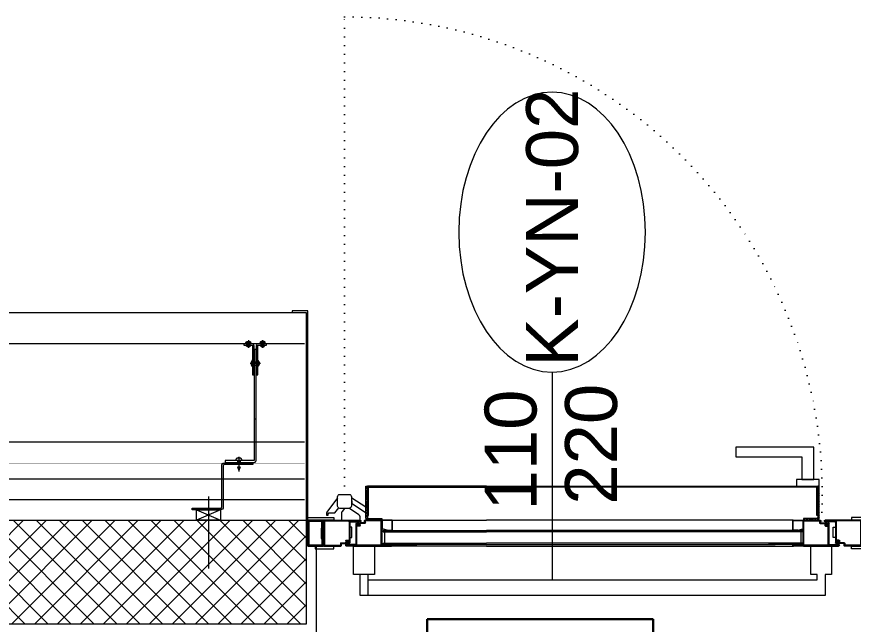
# Model space of a CAD drawing. Extents: x -1701 to 23780, y -363 to 7742.
# Drawn here: x 2364.1 to 2525.2, y 2805 to 2922 of the extents above; entities that cross this region are included whole.
import ezdxf
from ezdxf.enums import TextEntityAlignment as Align

# ---------------------------------------------------------------- set-up
doc = ezdxf.new("R2010")
doc.units = 0
doc.header["$LTSCALE"] = 25
doc.header["$MEASUREMENT"] = 0
doc.linetypes.add('Audi$0$DOT2', pattern=[0.125, 0, -0.125])
doc.layers.get('0').update_dxf_attribs({"color": 9, "lineweight": 9})
for name, color, linetype, lineweight in [('Audi$0$00', 8, 'Continuous', 9), ('Audi$0$06B', 8, 'Continuous', 9), ('Audi$0$06C', 8, 'Continuous', 9), ('Audi$0$06D', 8, 'Continuous', 9), ('Audi$0$07', 8, 'Continuous', 9), ('Audi$0$09', 8, 'Continuous', 9), ('Audi$0$09W', 8, 'Continuous', 9), ('Audi$0$10', 8, 'Continuous', 9), ('Audi$0$14', 8, 'Continuous', 9), ('Audi$0$15', 8, 'Continuous', 9), ('Audi$0$20', 8, 'Audi$0$DOT2', 9), ('Audi$0$22', 8, 'Continuous', 9), ('Audi$0$33', 8, 'Audi$0$BATTING', 9), ('E-1x8 W ACİL ÇIKIŞ ARMATÜRÜ (TİP2)', 7, 'Continuous', 30)]:
    doc.layers.add(name, color=color, linetype=linetype, lineweight=lineweight)
doc.styles.add('Audi$0$Arial', font='arial.ttf', dxfattribs={"height": 2.5})
doc.linetypes.add('Audi$0$BATTING', pattern='A,0.0001,-0.1,[134,ltypeshp.shx,S=0.1,R=0,X=-0.1,Y=0],-0.2,[134,ltypeshp.shx,S=0.1,R=180,X=0.1,Y=0],-0.1', length=0.4001)

# ---------------------------------------------------------------- blocks, each defined once
blk = doc.blocks.new('Audi$0$p-yangın merd')
at = {"layer": 'Audi$0$09', "ltscale": 0.5}
h = blk.add_hatch(dxfattribs=at)
h.set_pattern_fill('ANSI32', color=256, angle=-270, style=0)
h.set_pattern_definition([(135, (-3.43525, -5242.9516), (-0.265165043, -0.265165043), []), (135, (-3.43525, -5242.77482), (-0.265165043, -0.265165043), [])])
edge = h.paths.add_edge_path()
edge.add_line((-106.72, -24.53), (-106.42, -24.53))
edge.add_line((-106.42, -24.53), (-106.42, -30.63))
edge.add_arc((-106.27, -30.63), 0.15, 180, 270.0106)
edge.add_line((-106.27, -30.78), (-103.66, -30.78))
edge.add_line((-103.66, -30.78), (-103.66, -31.08))
edge.add_line((-103.66, -31.08), (-106.27, -31.08))
edge.add_arc((-106.27, -30.63), 0.45, 180.0007, 269.9995, ccw=False)
edge.add_line((-106.72, -30.63), (-106.72, -24.53))
h = blk.add_hatch(dxfattribs=at)
h.set_pattern_fill('ANSI32', color=256, angle=-270, style=0)
h.set_pattern_definition([(135, (26.86475, -5242.9516), (-0.265165043, -0.265165043), []), (135, (26.86475, -5242.77482), (-0.265165043, -0.265165043), [])])
edge = h.paths.add_edge_path()
edge.add_line((-19.43, -24.53), (-19.73, -24.53))
edge.add_line((-19.73, -24.53), (-19.73, -30.63))
edge.add_arc((-19.88, -30.63), 0.15, 269.9894, 360, ccw=False)
edge.add_line((-19.88, -30.78), (-22.48, -30.78))
edge.add_line((-22.48, -30.78), (-22.48, -31.08))
edge.add_line((-22.48, -31.08), (-19.88, -31.08))
edge.add_arc((-19.88, -30.63), 0.45, 270.0005, 359.9993)
edge.add_line((-19.43, -30.63), (-19.43, -24.53))
at = {"layer": 'Audi$0$06B'}
for points in [[(-105.64, -23.28), (-105.64, -17.03), (-90.64, -17.03), (-90.64, -18.9), (-103.39, -18.9), (-103.39, -18.9), (-103.39, -23.28), (-105.64, -23.28)], [(-106.72, -24.53), (-106.72, -23.28), (-102.32, -23.28), (-102.32, -24.53), (-106.72, -24.53)]]:
    blk.add_lwpolyline(points, dxfattribs=at)
at = {"layer": 'Audi$0$06C'}
for p, q in [((-101.66, -31.08), (-42.62, -31.08)), ((-24.48, -31.08), (-42.62, -31.08)), ((-42.62, -36.08), (-101.77, -36.08)), ((-42.62, -36.08), (-24.37, -36.08))]:
    blk.add_line(p, q, dxfattribs=at)
at = {"layer": 'Audi$0$07'}
blk.add_lwpolyline([(-109.08, -36.08), (-109.08, -41.58), (-107.83, -41.58), (-107.83, -45.58), (-18.31, -45.58), (-18.31, -41.58), (-17.06, -41.58), (-17.06, -36.08), (-21.06, -36.08), (-21.06, -41.58), (-19.81, -41.58), (-19.81, -42.58), (-106.33, -42.58), (-106.33, -41.58), (-105.08, -41.58), (-105.08, -36.08)], close=True, dxfattribs=at)
for points in [[(-19.81, -41.58), (-18.31, -41.58)], [(-19.81, -42.58), (-19.81, -45.58)]]:
    blk.add_lwpolyline(points, dxfattribs=at)
at = {"layer": 'Audi$0$10'}
for p, q in [((-114.82, -31.18), (-114.82, -36.03)), ((-114.72, -31.08), (-107.85, -31.08)), ((-114.67, -31.28), (-114.67, -35.88)), ((-114.62, -31.23), (-107.82, -31.23)), ((-109.97, -31.38), (-109.97, -31.35)), ((-109.97, -31.38), (-109.97, -35.43)), ((-107.82, -31.23), (-109.87, -31.23)), ((-109.87, -31.25), (-107.82, -31.25)), ((-109.82, -31.5), (-109.82, -35.43)), ((-109.72, -31.4), (-107.85, -31.4)), ((-108.61, -35.66), (-108.61, -31.73)), ((-108.46, -35.78), (-108.46, -31.73)), ((-108.46, -35.78), (-108.46, -31.73)), ((-108.44, -32.13), (-108.44, -31.73)), ((-108.29, -31.98), (-108.29, -31.73)), ((-108.07, -32.08), (-108.19, -32.08)), ((-107.97, -31.98), (-107.97, -31.78)), ((-107.82, -32.13), (-107.82, -31.83)), ((-107.07, -31.58), (-107.77, -31.58)), ((-106.92, -31.73), (-107.72, -31.73)), ((-106.97, -31.48), (-106.97, -31.18)), ((-103.66, -31.08), (-106.87, -31.08)), ((-103.66, -31.08), (-106.82, -31.08)), ((-103.81, -31.23), (-106.82, -31.23)), ((-106.82, -31.63), (-106.82, -31.23)), ((-103.76, -35.81), (-103.76, -31.28)), ((-103.76, -35.78), (-103.76, -31.73)), ((-103.76, -35.78), (-103.76, -31.73)), ((-103.61, -31.13), (-103.61, -32.74)), ((-103.61, -35.66), (-103.61, -31.13)), ((-103.61, -35.66), (-103.61, -31.13)), ((-103.61, -35.66), (-103.61, -31.73)), ((-101.66, -31.08), (-103.56, -31.08)), ((-103.56, -31.18), (-103.56, -32.71)), ((-101.71, -31.13), (-103.51, -31.13)), ((-101.66, -32.98), (-101.66, -31.18)), ((-101.61, -33.03), (-101.61, -31.13)), ((-24.53, -33.03), (-24.53, -31.13)), ((-24.48, -31.08), (-22.58, -31.08)), ((-24.48, -32.98), (-24.48, -31.18)), ((-24.43, -31.13), (-22.63, -31.13)), ((-22.58, -31.18), (-22.58, -32.71)), ((-22.53, -31.13), (-22.53, -32.74)), ((-22.53, -35.66), (-22.53, -31.13)), ((-22.53, -35.66), (-22.53, -31.13)), ((-22.53, -35.66), (-22.53, -31.73)), ((-22.48, -31.08), (-19.32, -31.08)), ((-22.48, -31.08), (-19.27, -31.08)), ((-22.38, -35.81), (-22.38, -31.28)), ((-22.38, -35.78), (-22.38, -31.73)), ((-22.38, -35.78), (-22.38, -31.73)), ((-22.33, -31.23), (-19.32, -31.23)), ((-19.32, -31.63), (-19.32, -31.23)), ((-19.22, -31.73), (-18.42, -31.73)), ((-19.17, -31.48), (-19.17, -31.18)), ((-19.07, -31.58), (-18.37, -31.58)), ((-11.52, -31.23), (-18.32, -31.23)), ((-18.32, -31.23), (-16.27, -31.23)), ((-16.27, -31.25), (-18.32, -31.25)), ((-18.32, -32.13), (-18.32, -31.83)), ((-11.42, -31.08), (-18.3, -31.08)), ((-16.42, -31.4), (-18.3, -31.4)), ((-18.17, -31.98), (-18.17, -31.78)), ((-18.07, -32.08), (-17.95, -32.08)), ((-17.85, -31.98), (-17.85, -31.73)), ((-17.7, -32.13), (-17.7, -31.73)), ((-17.68, -35.78), (-17.68, -31.73)), ((-17.68, -35.78), (-17.68, -31.73)), ((-17.53, -35.66), (-17.53, -31.73)), ((-16.32, -31.5), (-16.32, -35.43)), ((-16.17, -31.38), (-16.17, -31.35)), ((-16.17, -31.38), (-16.17, -35.43)), ((-11.47, -31.28), (-11.47, -35.88)), ((-11.22, -31.18), (-11.22, -36.03)), ((-107.92, -32.23), (-108.34, -32.23)), ((-102.61, -33.08), (-103.58, -32.79)), ((-102.61, -33.03), (-103.53, -32.76)), ((-102.61, -33.03), (-101.71, -33.03)), ((-102.61, -33.08), (-101.66, -33.08)), ((-23.53, -33.08), (-24.48, -33.08)), ((-23.53, -33.03), (-24.43, -33.03)), ((-23.53, -33.03), (-22.62, -32.76)), ((-23.53, -33.08), (-22.57, -32.79)), ((-18.22, -32.23), (-17.8, -32.23)), ((-111.51, -35.43), (-110.71, -35.43)), ((-110.61, -35.03), (-110.61, -35.33)), ((-110.51, -34.93), (-110.09, -34.93)), ((-110.46, -35.18), (-110.46, -35.38)), ((-110.36, -35.08), (-110.24, -35.08)), ((-110.14, -35.18), (-110.14, -35.43)), ((-109.99, -35.03), (-109.99, -35.43)), ((-16.15, -35.03), (-16.15, -35.43)), ((-15.63, -34.93), (-16.05, -34.93)), ((-16, -35.18), (-16, -35.43)), ((-15.78, -35.08), (-15.9, -35.08)), ((-15.68, -35.18), (-15.68, -35.38)), ((-15.53, -35.03), (-15.53, -35.33)), ((-14.63, -35.43), (-15.43, -35.43)), ((-114.77, -36.08), (-111.56, -36.08)), ((-114.77, -36.08), (-111.61, -36.08)), ((-114.62, -35.93), (-111.61, -35.93)), ((-111.61, -35.53), (-111.61, -35.93)), ((-111.46, -35.68), (-111.46, -35.98)), ((-111.36, -35.58), (-110.66, -35.58)), ((-108.56, -35.91), (-110.46, -35.91)), ((-110.46, -35.93), (-108.56, -35.93)), ((-103.81, -35.93), (-110.46, -35.93)), ((-108.71, -35.76), (-110.45, -35.76)), ((-103.71, -36.08), (-110.45, -36.08)), ((-108.51, -36.08), (-101.77, -36.08)), ((-108.46, -35.78), (-108.46, -35.81)), ((-108.46, -35.78), (-108.46, -35.81)), ((-108.41, -35.93), (-101.76, -35.93)), ((-103.76, -35.78), (-103.76, -35.81)), ((-103.76, -35.78), (-103.76, -35.81)), ((-103.66, -35.91), (-101.76, -35.91)), ((-101.76, -35.93), (-103.66, -35.93)), ((-103.51, -35.76), (-101.77, -35.76)), ((-22.48, -35.91), (-24.38, -35.91)), ((-17.73, -35.93), (-24.38, -35.93)), ((-24.38, -35.93), (-22.48, -35.93)), ((-22.63, -35.76), (-24.37, -35.76)), ((-17.63, -36.08), (-24.37, -36.08)), ((-22.43, -36.08), (-15.69, -36.08)), ((-22.38, -35.78), (-22.38, -35.81)), ((-22.38, -35.78), (-22.38, -35.81)), ((-22.33, -35.93), (-15.68, -35.93)), ((-17.68, -35.78), (-17.68, -35.81)), ((-17.68, -35.78), (-17.68, -35.81)), ((-17.58, -35.91), (-15.68, -35.91)), ((-15.68, -35.93), (-17.58, -35.93)), ((-17.43, -35.76), (-15.69, -35.76)), ((-14.78, -35.58), (-15.48, -35.58)), ((-14.68, -35.68), (-14.68, -35.98)), ((-11.37, -36.08), (-14.58, -36.08)), ((-14.53, -35.53), (-14.53, -35.93)), ((-11.52, -35.93), (-14.53, -35.93)), ((-11.37, -36.08), (-14.53, -36.08))]:
    blk.add_line(p, q, dxfattribs=at)
at = {"layer": 'Audi$0$10', "ltscale": 0.3}
blk.add_lwpolyline([(-117.92, -31.1), (-117.92, 9.2), (-120.92, 9.2), (-120.92, 8.9), (-118.22, 8.9), (-118.22, -31.1)], dxfattribs=at)
blk.add_lwpolyline([(-8.22, -33.6), (-8.22, 9.2), (-5.22, 9.2), (-5.22, 8.9), (-7.92, 8.9), (-7.92, -33.6)], close=True, dxfattribs=at)
for points in [[(-106.72, -24.53), (-106.42, -24.53), (-106.42, -30.63, 0.414268), (-106.27, -30.78), (-103.66, -30.78), (-103.66, -31.08), (-106.27, -31.08, -0.414207), (-106.72, -30.63), (-106.72, -24.53)], [(-19.43, -24.53), (-19.73, -24.53), (-19.73, -30.63, -0.414268), (-19.88, -30.78), (-22.48, -30.78), (-22.48, -31.08), (-19.88, -31.08, 0.414207), (-19.43, -30.63), (-19.43, -24.53)], [(-19.43, -29.67), (-19.35, -29.67), (-16.76, -27.97, -0.039188), (-16.7, -26.9, 0.62903), (-16.72, -26.78), (-19.43, -28.53)], [(-16.21, -28.82), (-14.39, -28.82, 0.339773), (-13.96, -28.39), (-13.96, -26.57, 0.414215), (-14.39, -26.13), (-16.21, -26.13, 0.414312), (-16.64, -26.57), (-16.64, -28.39, 0.348512), (-16.19, -28.82, 14.205879)], [(-13.93, -26.8), (-11.9, -29.55, -0.113984), (-11.8, -30.14)], [(-18.3, -31.08), (-18.3, -30.47, -0.255929), (-18.07, -30.04), (-16.43, -28.95, -0.15323), (-16.16, -28.87), (-15.43, -28.87, -0.327647), (-15.18, -29.06), (-14.79, -29.5, -0.209905), (-14.7, -29.79), (-14.7, -31.08)], [(-11.8, -30.14), (-12.12, -30.14, -0.446854), (-12.17, -30.09), (-12.16, -30.06, 0.393702), (-12.29, -29.69), (-13.45, -29.69), (-14.18, -28.74)]]:
    blk.add_lwpolyline(points, format="xyb", dxfattribs=at)
at = {"layer": 'Audi$0$10'}
for points in [[(-42.62, -24.53), (-106.42, -24.53), (-106.42, -30.18), (-106.22, -30.18), (-106.22, -24.73), (-42.62, -24.73)], [(-42.62, -24.53), (-19.73, -24.53), (-19.73, -30.18), (-19.93, -30.18), (-19.93, -24.73), (-42.62, -24.73)]]:
    blk.add_lwpolyline(points, dxfattribs=at)
for points in [[(-115.22, -31.1), (-117.93, -31.1), (-117.93, -30.6), (-112.93, -30.6), (-112.93, -31.08), (-114.82, -31.08), (-114.82, -34.08), (-115.22, -34.08), (-115.22, -31.1)], [(-10.92, -31.1), (-8.22, -31.1), (-8.22, -30.6), (-13.22, -30.6), (-13.22, -31.08), (-11.32, -31.08), (-11.32, -34.08), (-10.92, -34.08), (-10.92, -31.1)], [(-118.22, -36.1), (-118.22, -31.1), (-115.22, -31.1), (-115.22, -36.1)], [(-115.22, -36.1), (-115.22, -31.1), (-118.22, -31.1), (-118.22, -36.1)], [(-118.02, -35.9), (-118.02, -31.3), (-115.42, -31.3), (-115.42, -35.9)], [(-115.42, -35.9), (-115.42, -31.3), (-118.02, -31.3), (-118.02, -35.9)], [(-8.22, -36.1), (-8.22, -31.1), (-11.22, -31.1), (-11.22, -36.1)], [(-11.22, -36.1), (-11.22, -31.1), (-8.22, -31.1), (-8.22, -36.1)], [(-8.42, -35.9), (-8.42, -31.3), (-11.02, -31.3), (-11.02, -35.9)], [(-11.02, -35.9), (-11.02, -31.3), (-8.42, -31.3), (-8.42, -35.9)], [(-115.22, -36.1), (-116.52, -36.1), (-116.52, -36.58), (-112.93, -36.58), (-112.93, -36.1), (-114.82, -36.1), (-114.82, -33.1), (-115.22, -33.1), (-115.22, -36.08)], [(-114.82, -32.6), (-115.22, -32.6), (-115.22, -34.6), (-114.82, -34.6)], [(-109.42, -32.46), (-109.82, -32.46), (-109.82, -34.46), (-109.42, -34.46)], [(-16.72, -32.46), (-16.32, -32.46), (-16.32, -34.46), (-16.72, -34.46)], [(-10.92, -36.1), (-9.63, -36.1), (-9.63, -36.58), (-13.22, -36.58), (-13.22, -36.1), (-11.32, -36.1), (-11.32, -33.1), (-10.92, -33.1), (-10.92, -36.08)], [(-11.22, -32.6), (-10.82, -32.6), (-10.82, -34.6), (-11.22, -34.6)]]:
    blk.add_lwpolyline(points, close=True, dxfattribs=at)
for centre, radius, start, end in [((-114.72, -31.18), 0.1, 90, 180), ((-114.62, -31.28), 0.05, 90, 180), ((-109.87, -31.35), 0.1, 90, 180), ((-109.72, -31.5), 0.1, 90, 180), ((-108.45, -31.73), 0.16, 0, 180), ((-108.45, -31.73), 0.01, 0, 180), ((-108.34, -32.13), 0.1, 180, 270), ((-108.19, -31.98), 0.1, 180, 270), ((-108.07, -31.98), 0.1, 270, 0), ((-107.77, -31.78), 0.2, 90, 180), ((-107.92, -32.13), 0.1, 270, 0), ((-107.85, -31.24), 0.16, 270, 90), ((-107.82, -31.24), 0.01, 270, 90), ((-107.72, -31.83), 0.1, 90, 180), ((-107.07, -31.48), 0.1, 270, 0), ((-106.87, -31.18), 0.1, 90, 180), ((-106.92, -31.63), 0.1, 270, 0), ((-103.81, -31.28), 0.05, 0, 90), ((-103.66, -31.13), 0.05, 0, 90), ((-103.56, -31.13), 0.05, 90, 180), ((-103.51, -31.18), 0.05, 90, 180), ((-101.71, -31.18), 0.05, 0, 90), ((-101.66, -31.13), 0.05, 0, 90), ((-24.48, -31.13), 0.05, 90, 180), ((-24.43, -31.18), 0.05, 90, 180), ((-22.63, -31.18), 0.05, 0, 90), ((-22.58, -31.13), 0.05, 0, 90), ((-22.48, -31.13), 0.05, 90, 180), ((-22.33, -31.28), 0.05, 90, 180), ((-19.22, -31.63), 0.1, 180, 270), ((-19.27, -31.18), 0.1, 0, 90), ((-19.07, -31.48), 0.1, 180, 270), ((-18.3, -31.24), 0.16, 90, 270), ((-18.42, -31.83), 0.1, 0, 90), ((-18.37, -31.78), 0.2, 0, 90), ((-18.32, -31.24), 0.01, 90, 270), ((-18.22, -32.13), 0.1, 180, 270), ((-18.07, -31.98), 0.1, 180, 270), ((-17.95, -31.98), 0.1, 270, 0), ((-17.69, -31.73), 0.16, 0, 180), ((-17.8, -32.13), 0.1, 270, 0), ((-17.69, -31.73), 0.01, 0, 180), ((-16.42, -31.5), 0.1, 0, 90), ((-16.27, -31.35), 0.1, 0, 90), ((-11.52, -31.28), 0.05, 0, 90), ((-11.42, -31.18), 0.1, 0, 90), ((-103.56, -32.74), 0.05, 180, 253.5283), ((-103.51, -32.71), 0.05, 180, 253.5283), ((-101.71, -32.98), 0.05, 270, 0), ((-101.66, -33.03), 0.05, 270, 0), ((-24.48, -33.03), 0.05, 180, 270), ((-24.43, -32.98), 0.05, 180, 270), ((-22.63, -32.71), 0.05, 286.4717, 0), ((-22.58, -32.74), 0.05, 286.4717, 0), ((-111.51, -35.53), 0.1, 90, 180), ((-110.71, -35.33), 0.1, 270, 0), ((-110.66, -35.38), 0.2, 270, 0), ((-110.51, -35.03), 0.1, 90, 180), ((-110.36, -35.18), 0.1, 90, 180), ((-110.24, -35.18), 0.1, 0, 90), ((-109.98, -35.43), 0.16, 180, 0), ((-110.09, -35.03), 0.1, 0, 90), ((-109.98, -35.43), 0.01, 180, 0), ((-16.16, -35.43), 0.16, 180, 0), ((-16.16, -35.43), 0.01, 180, 0), ((-16.05, -35.03), 0.1, 90, 180), ((-15.9, -35.18), 0.1, 90, 180), ((-15.78, -35.18), 0.1, 0, 90), ((-15.48, -35.38), 0.2, 180, 270), ((-15.63, -35.03), 0.1, 0, 90), ((-15.43, -35.33), 0.1, 180, 270), ((-14.63, -35.53), 0.1, 0, 90), ((-114.77, -36.03), 0.05, 180, 270), ((-114.62, -35.88), 0.05, 180, 270), ((-111.56, -35.98), 0.1, 270, 0), ((-111.36, -35.68), 0.1, 90, 180), ((-110.45, -35.92), 0.16, 90, 270), ((-110.46, -35.92), 0.01, 90, 270), ((-108.71, -35.66), 0.1, 270, 0), ((-108.56, -35.81), 0.1, 270, 0), ((-103.66, -35.81), 0.1, 180, 270), ((-103.51, -35.66), 0.1, 180, 270), ((-101.77, -35.92), 0.16, 270, 90), ((-101.76, -35.92), 0.01, 270, 90), ((-24.37, -35.92), 0.16, 90, 270), ((-24.38, -35.92), 0.01, 90, 270), ((-22.63, -35.66), 0.1, 270, 0), ((-22.48, -35.81), 0.1, 270, 0), ((-17.58, -35.81), 0.1, 180, 270), ((-17.43, -35.66), 0.1, 180, 270), ((-15.69, -35.92), 0.16, 270, 90), ((-15.68, -35.92), 0.01, 270, 90), ((-14.78, -35.68), 0.1, 0, 90), ((-14.58, -35.98), 0.1, 180, 270), ((-11.52, -35.88), 0.05, 270, 0), ((-11.37, -36.03), 0.05, 270, 0)]:
    blk.add_arc(centre, radius, start, end, dxfattribs=at)
at = {"layer": 'Audi$0$14'}
for p, q in [((-108.14, -32.08), (-108.14, -31.51)), ((-108.14, -31.51), (-108.12, -31.51)), ((-108.12, -32.08), (-108.12, -31.51)), ((-18.02, -32.08), (-18.02, -31.51)), ((-18, -31.51), (-18.02, -31.51)), ((-18, -32.08), (-18, -31.51)), ((-110.31, -35.08), (-110.31, -35.64)), ((-110.29, -35.08), (-110.29, -35.64)), ((-15.85, -35.08), (-15.85, -35.64)), ((-15.83, -35.08), (-15.83, -35.64)), ((-114.82, -35.96), (-115.22, -35.96)), ((-110.29, -35.64), (-110.31, -35.64)), ((-15.85, -35.64), (-15.83, -35.64)), ((-11.22, -35.96), (-10.82, -35.96))]:
    blk.add_line(p, q, dxfattribs=at)
for centre, start, end in [((-108.12, -31.81), 34.2658, 144.0358), ((-18.03, -31.81), 35.9642, 145.7342), ((-110.32, -35.34), 214.2658, 324.0358), ((-15.83, -35.34), 215.9642, 325.7342)]:
    blk.add_arc(centre, 0.412, start, end, dxfattribs=at)
at = {"layer": 'Audi$0$15'}
for p, q in [((-103.41, -33.08), (-103.41, -33.33)), ((-103.41, -33.08), (-97.75, -33.08)), ((-103.41, -33.33), (-97.59, -33.33)), ((-103.14, -33.33), (-103.14, -35.51)), ((-101.91, -33.08), (-101.91, -33.33)), ((-98.21, -33.08), (-42.62, -33.08)), ((-98.21, -33.33), (-42.62, -33.33)), ((-27.94, -33.08), (-42.62, -33.08)), ((-27.94, -33.33), (-42.62, -33.33)), ((-22.73, -33.33), (-28.56, -33.33)), ((-22.73, -33.08), (-28.4, -33.08)), ((-24.23, -33.08), (-24.23, -33.33)), ((-23.01, -33.33), (-23.01, -35.51)), ((-22.73, -33.08), (-22.73, -33.33)), ((-103.41, -35.51), (-103.41, -35.76)), ((-103.41, -35.51), (-96.87, -35.51)), ((-101.91, -35.51), (-101.91, -35.76)), ((-101.77, -35.76), (-96.94, -35.76)), ((-98.21, -35.51), (-42.62, -35.51)), ((-42.62, -35.76), (-98.21, -35.76)), ((-27.94, -35.51), (-42.62, -35.51)), ((-42.62, -35.76), (-27.94, -35.76)), ((-22.73, -35.51), (-29.28, -35.51)), ((-24.37, -35.76), (-29.21, -35.76)), ((-24.23, -35.51), (-24.23, -35.76)), ((-22.73, -35.51), (-22.73, -35.76))]:
    blk.add_line(p, q, dxfattribs=at)
at = {"layer": 'Audi$0$20', "ltscale": 0.5}
blk.add_lwpolyline([(-15.3, -26.13), (-15.3, 65.87)], dxfattribs=at)
blk.add_arc((-15.3, -26.13), 92, 89.9978, 183.3903, dxfattribs=at)
blk = doc.blocks.new('Audi$0$p- alum kaplama profil')
at = {"lineweight": 13}
blk.add_lwpolyline([(7.12, 12.59), (7.12, 26.49)], dxfattribs=at)
at = {"lineweight": 5}
blk.add_lwpolyline([(9.44, 15.16), (4.79, 15.16), (4.79, 17.16), (9.44, 17.16)], close=True, dxfattribs=at)
for points in [[(4.79, 15.16), (9.44, 17.16)], [(9.44, 15.16), (4.79, 17.16)]]:
    blk.add_lwpolyline(points, dxfattribs=at)
at = {"lineweight": 18}
blk.add_lwpolyline([(4.09, 6.16), (-1.41, 6.16), (-1.41, 6.46), (4.09, 6.46, 0.414214), (4.29, 6.66), (4.29, 14.66, -0.414214), (4.79, 15.16), (10.29, 15.16), (10.29, 14.86), (4.79, 14.86, 0.414214), (4.59, 14.66), (4.59, 6.66, -0.414214)], format="xyb", close=True, dxfattribs=at)
blk.add_lwpolyline([(-2.06, 5.56), (-2.06, -2.34), (-2.06, -15.69), (-1.66, -15.69), (-1.66, -2.34), (-1.66, 5.56), (-1.66, 5.56), (-1.66, 5.57), (-1.66, 5.57), (-1.66, 5.58), (-1.66, 5.58), (-1.65, 5.59), (-1.65, 5.59), (-1.65, 5.59), (-1.65, 5.6), (-1.65, 5.6), (-1.64, 5.61), (-1.64, 5.61), (-1.64, 5.62), (-1.64, 5.62), (-1.63, 5.62), (-1.63, 5.63), (-1.63, 5.63), (-1.62, 5.63), (-1.62, 5.64), (-1.61, 5.64), (-1.61, 5.64), (-1.61, 5.64), (-1.6, 5.65), (-1.6, 5.65), (-1.59, 5.65), (-1.59, 5.65), (-1.58, 5.65), (-1.58, 5.65), (-1.57, 5.66), (-1.57, 5.66), (-1.56, 5.66), (-1.56, 5.66), (3.94, 5.66), (3.94, 6.06), (-1.56, 6.06), (-1.58, 6.06), (-1.61, 6.05), (-1.63, 6.05), (-1.66, 6.05), (-1.68, 6.04), (-1.7, 6.03), (-1.73, 6.03), (-1.75, 6.02), (-1.77, 6.01), (-1.79, 6), (-1.82, 5.99), (-1.84, 5.97), (-1.86, 5.96), (-1.88, 5.94), (-1.89, 5.93), (-1.91, 5.91), (-1.93, 5.89), (-1.95, 5.87), (-1.96, 5.85), (-1.97, 5.83), (-1.99, 5.81), (-2, 5.79), (-2.01, 5.77), (-2.02, 5.75), (-2.03, 5.72), (-2.04, 5.7), (-2.04, 5.68), (-2.05, 5.65), (-2.05, 5.63), (-2.06, 5.61), (-2.06, 5.58)], close=True)
blk.add_lwpolyline([(-1.66, -2.34), (-2.06, -2.34)])
for points in [[(-2.36, -10.84), (-2.36, -16.39), (-2.36, -16.39, -0.414214), (-2.51, -16.54), (-2.51, -16.54), (-4.06, -16.54), (-4.06, -16.84), (-2.51, -16.84), (-2.51, -16.84, 0.414214), (-2.06, -16.39), (-2.06, -10.84)], [(-1.36, -10.84), (-1.66, -10.84), (-1.66, -16.39, 0.414214), (-1.21, -16.84), (-1.21, -16.84), (0.34, -16.84), (0.34, -16.54), (-1.21, -16.54), (-1.21, -16.54, -0.414214), (-1.36, -16.39), (-1.36, -16.39)]]:
    blk.add_lwpolyline(points, format="xyb", close=True)
for points in [[(1.61, 6.87, -10), (0.98, 6.96, -10)], [(1.56, 7.05, -10), (1.02, 7.13, -10)], [(1.05, 6.91, -10), (1.29, 7.56, -10)], [(1.29, 4.93, -10), (1.29, 7.8, -10)], [(1.53, 6.82, -10), (1.29, 7.56, -10)], [(0.67, 5.66, -10), (1.91, 5.66, -10)], [(0.67, 5.66, -10), (0.67, 5.64, -10), (0.67, 5.62, -10), (0.67, 5.6, -10), (0.68, 5.58, -10), (0.68, 5.56, -10), (0.69, 5.54, -10), (0.69, 5.52, -10), (0.7, 5.5, -10), (0.7, 5.48, -10), (0.71, 5.46, -10), (0.72, 5.45, -10), (0.73, 5.43, -10), (0.74, 5.41, -10), (0.75, 5.4, -10), (0.76, 5.38, -10), (0.77, 5.36, -10), (0.79, 5.35, -10), (0.8, 5.33, -10), (0.81, 5.32, -10), (0.83, 5.31, -10), (0.84, 5.29, -10), (0.86, 5.28, -10), (0.87, 5.27, -10), (0.89, 5.26, -10), (0.91, 5.25, -10), (0.92, 5.24, -10), (0.94, 5.23, -10), (0.96, 5.22, -10), (0.98, 5.21, -10), (1, 5.21, -10), (1.02, 5.2, -10), (1.03, 5.2, -10)], [(0.96, 5.66, -10), (0.97, 5.66, -10), (0.97, 5.66, -10), (0.97, 5.66, -10), (0.98, 5.66, -10), (0.98, 5.66, -10), (0.99, 5.66, -10), (0.99, 5.66, -10), (1, 5.66, -10), (1, 5.67, -10), (1, 5.67, -10), (1.01, 5.67, -10), (1.01, 5.67, -10), (1.01, 5.67, -10), (1.02, 5.68, -10), (1.02, 5.68, -10), (1.02, 5.68, -10), (1.03, 5.69, -10), (1.03, 5.69, -10), (1.03, 5.69, -10), (1.04, 5.7, -10), (1.04, 5.7, -10), (1.04, 5.7, -10), (1.04, 5.71, -10), (1.04, 5.71, -10), (1.05, 5.72, -10), (1.05, 5.72, -10), (1.05, 5.72, -10), (1.05, 5.73, -10), (1.05, 5.73, -10), (1.05, 5.74, -10), (1.05, 5.74, -10), (1.05, 5.75, -10)], [(1.33, 5.85, -10), (0.98, 5.88, -10)], [(1.03, 5.2, -10), (1.04, 5.2, -10), (1.05, 5.19, -10), (1.05, 5.19, -10), (1.06, 5.19, -10), (1.06, 5.19, -10), (1.07, 5.19, -10), (1.07, 5.19, -10), (1.08, 5.19, -10), (1.08, 5.19, -10), (1.09, 5.19, -10), (1.09, 5.18, -10), (1.1, 5.18, -10), (1.1, 5.18, -10), (1.11, 5.18, -10), (1.11, 5.18, -10), (1.12, 5.18, -10), (1.12, 5.18, -10), (1.13, 5.18, -10), (1.13, 5.18, -10), (1.14, 5.18, -10), (1.15, 5.18, -10), (1.15, 5.18, -10), (1.16, 5.17, -10), (1.16, 5.17, -10), (1.17, 5.17, -10), (1.17, 5.17, -10), (1.18, 5.17, -10), (1.18, 5.17, -10), (1.19, 5.17, -10), (1.19, 5.17, -10), (1.2, 5.17, -10), (1.2, 5.17, -10)], [(1.05, 5.83, -10), (1.05, 6.01, -10)], [(1.05, 5.75, -10), (1.05, 5.83, -10)], [(1.2, 5.17, -10), (1.2, 5.2, -10)], [(1.38, 5.2, -10), (1.2, 5.2, -10)], [(1.29, 6.16, -10), (1.29, 6.26, -10)], [(1.38, 5.17, -10), (1.38, 5.2, -10)], [(1.38, 5.17, -10), (1.38, 5.17, -10), (1.39, 5.17, -10), (1.39, 5.17, -10), (1.4, 5.17, -10), (1.41, 5.17, -10), (1.41, 5.17, -10), (1.42, 5.17, -10), (1.42, 5.17, -10), (1.43, 5.17, -10), (1.43, 5.18, -10), (1.44, 5.18, -10), (1.44, 5.18, -10), (1.45, 5.18, -10), (1.45, 5.18, -10), (1.46, 5.18, -10), (1.46, 5.18, -10), (1.47, 5.18, -10), (1.47, 5.18, -10), (1.48, 5.18, -10), (1.48, 5.18, -10), (1.49, 5.18, -10), (1.5, 5.19, -10), (1.5, 5.19, -10), (1.51, 5.19, -10), (1.51, 5.19, -10), (1.52, 5.19, -10), (1.52, 5.19, -10), (1.53, 5.19, -10), (1.53, 5.19, -10), (1.54, 5.19, -10), (1.54, 5.2, -10), (1.55, 5.2, -10)], [(1.53, 5.75, -10), (1.53, 5.92, -10)], [(1.53, 5.75, -10), (1.53, 5.74, -10), (1.53, 5.74, -10), (1.53, 5.73, -10), (1.53, 5.73, -10), (1.53, 5.72, -10), (1.54, 5.72, -10), (1.54, 5.72, -10), (1.54, 5.71, -10), (1.54, 5.71, -10), (1.54, 5.7, -10), (1.54, 5.7, -10), (1.55, 5.7, -10), (1.55, 5.69, -10), (1.55, 5.69, -10), (1.55, 5.69, -10), (1.56, 5.68, -10), (1.56, 5.68, -10), (1.56, 5.68, -10), (1.57, 5.67, -10), (1.57, 5.67, -10), (1.58, 5.67, -10), (1.58, 5.67, -10), (1.58, 5.67, -10), (1.59, 5.66, -10), (1.59, 5.66, -10), (1.6, 5.66, -10), (1.6, 5.66, -10), (1.6, 5.66, -10), (1.61, 5.66, -10), (1.61, 5.66, -10), (1.62, 5.66, -10), (1.62, 5.66, -10)], [(1.55, 5.2, -10), (1.57, 5.2, -10), (1.59, 5.21, -10), (1.6, 5.21, -10), (1.62, 5.22, -10), (1.64, 5.23, -10), (1.66, 5.24, -10), (1.68, 5.25, -10), (1.69, 5.26, -10), (1.71, 5.27, -10), (1.73, 5.28, -10), (1.74, 5.29, -10), (1.76, 5.31, -10), (1.77, 5.32, -10), (1.78, 5.33, -10), (1.8, 5.35, -10), (1.81, 5.36, -10), (1.82, 5.38, -10), (1.83, 5.4, -10), (1.84, 5.41, -10), (1.85, 5.43, -10), (1.86, 5.45, -10), (1.87, 5.46, -10), (1.88, 5.48, -10), (1.89, 5.5, -10), (1.89, 5.52, -10), (1.9, 5.54, -10), (1.9, 5.56, -10), (1.9, 5.58, -10), (1.91, 5.6, -10), (1.91, 5.62, -10), (1.91, 5.64, -10), (1.91, 5.66, -10)], [(-2.36, -12.52, 0), (-2.4, -12.53, 0), (-2.43, -12.56, 0), (-2.47, -12.58, 0), (-2.5, -12.6, 0), (-2.53, -12.63, 0), (-2.56, -12.66, 0), (-2.59, -12.69, 0), (-2.61, -12.73, 0), (-2.63, -12.76, 0), (-2.65, -12.8, 0), (-2.67, -12.84, 0), (-2.68, -12.88, 0), (-2.69, -12.92, 0), (-2.7, -12.96, 0), (-2.71, -13, 0), (-2.71, -13.04, 0), (-2.71, -13.08, 0), (-2.7, -13.13, 0), (-2.69, -13.17, 0), (-2.68, -13.21, 0), (-2.67, -13.25, 0), (-2.65, -13.28, 0), (-2.63, -13.32, 0), (-2.61, -13.36, 0), (-2.59, -13.39, 0), (-2.56, -13.42, 0), (-2.53, -13.45, 0), (-2.5, -13.48, 0), (-2.47, -13.51, 0), (-2.43, -13.53, 0), (-2.4, -13.55, 0), (-2.36, -13.57, 0)], [(-2.36, -13.04, 0), (-2.36, -12.52, 0)], [(-2.36, -13.04, 0), (-2.36, -12.73, 0)], [(-2.36, -12.73, 0), (-2.36, -13.04, 0)], [(-1.36, -12.73, 0), (-2.36, -12.73, 0)], [(-1.36, -13.04, 0), (-1.36, -12.37, 0)], [(-1.36, -13.72, 0), (-1.32, -13.68, 0), (-1.29, -13.65, 0), (-1.26, -13.61, 0), (-1.23, -13.58, 0), (-1.2, -13.54, 0), (-1.18, -13.5, 0), (-1.16, -13.45, 0), (-1.14, -13.41, 0), (-1.12, -13.37, 0), (-1.1, -13.32, 0), (-1.09, -13.28, 0), (-1.08, -13.23, 0), (-1.07, -13.18, 0), (-1.06, -13.14, 0), (-1.06, -13.09, 0), (-1.06, -13.04, 0), (-1.06, -12.99, 0), (-1.06, -12.95, 0), (-1.07, -12.9, 0), (-1.08, -12.85, 0), (-1.09, -12.81, 0), (-1.1, -12.76, 0), (-1.12, -12.72, 0), (-1.14, -12.67, 0), (-1.16, -12.63, 0), (-1.18, -12.59, 0), (-1.2, -12.55, 0), (-1.23, -12.51, 0), (-1.26, -12.47, 0), (-1.29, -12.43, 0), (-1.32, -12.4, 0), (-1.36, -12.37, 0)], [(-2.86, -13.04, 0), (-0.86, -13.04, 0)], [(-2.36, -13.04, 0), (-2.36, -13.36, 0)], [(-2.36, -13.04, 0), (-2.36, -13.57, 0)], [(-2.36, -13.36, 0), (-2.36, -13.04, 0)], [(-1.36, -13.36, 0), (-2.36, -13.36, 0)], [(-1.36, -13.04, 0), (-1.36, -13.72, 0)], [(-3.29, -17.54, 0), (-3.29, -16.04, 0)], [(-0.56, -17.54, 0), (-0.56, -16.04, 0)], [(-3.84, -17.04, 0), (-3.81, -17.07, 0), (-3.78, -17.1, 0), (-3.75, -17.12, 0), (-3.72, -17.15, 0), (-3.69, -17.17, 0), (-3.66, -17.19, 0), (-3.62, -17.21, 0), (-3.59, -17.23, 0), (-3.55, -17.24, 0), (-3.52, -17.26, 0), (-3.48, -17.27, 0), (-3.44, -17.28, 0), (-3.4, -17.28, 0), (-3.36, -17.29, 0), (-3.32, -17.29, 0), (-3.29, -17.29, 0), (-3.25, -17.29, 0), (-3.21, -17.29, 0), (-3.17, -17.28, 0), (-3.13, -17.28, 0), (-3.09, -17.27, 0), (-3.06, -17.26, 0), (-3.02, -17.24, 0), (-2.98, -17.23, 0), (-2.95, -17.21, 0), (-2.91, -17.19, 0), (-2.88, -17.17, 0), (-2.85, -17.15, 0), (-2.82, -17.12, 0), (-2.79, -17.1, 0), (-2.76, -17.07, 0), (-2.73, -17.04, 0)], [(-3.29, -17.04, 0), (-3.84, -17.04, 0)], [(-2.85, -16.54, 0), (-2.86, -16.51, 0), (-2.87, -16.47, 0), (-2.89, -16.44, 0), (-2.91, -16.41, 0), (-2.93, -16.38, 0), (-2.96, -16.35, 0), (-2.98, -16.33, 0), (-3.01, -16.31, 0), (-3.04, -16.29, 0), (-3.07, -16.27, 0), (-3.11, -16.25, 0), (-3.14, -16.24, 0), (-3.18, -16.23, 0), (-3.21, -16.22, 0), (-3.25, -16.22, 0), (-3.29, -16.22, 0), (-3.32, -16.22, 0), (-3.36, -16.22, 0), (-3.39, -16.23, 0), (-3.43, -16.24, 0), (-3.46, -16.25, 0), (-3.5, -16.27, 0), (-3.53, -16.29, 0), (-3.56, -16.31, 0), (-3.59, -16.33, 0), (-3.61, -16.35, 0), (-3.64, -16.38, 0), (-3.66, -16.41, 0), (-3.68, -16.44, 0), (-3.7, -16.47, 0), (-3.71, -16.51, 0), (-3.73, -16.54, 0)], [(-3.29, -16.54, 0), (-3.73, -16.54, 0)], [(-3.29, -16.54, 0), (-3.55, -16.54, 0)], [(-3.55, -16.54, 0), (-3.29, -16.54, 0)], [(-3.55, -17.04, 0), (-3.55, -16.54, 0)], [(-3.29, -16.54, 0), (-2.85, -16.54, 0)], [(-3.29, -16.54, 0), (-3.03, -16.54, 0)], [(-3.03, -16.54, 0), (-3.29, -16.54, 0)], [(-3.29, -17.04, 0), (-2.73, -17.04, 0)], [(-3.03, -17.04, 0), (-3.03, -16.54, 0)], [(-0.56, -17.04, 0), (-1.11, -17.04, 0)], [(0, -17.04, 0), (-0.03, -17.07, 0), (-0.06, -17.1, 0), (-0.09, -17.12, 0), (-0.12, -17.15, 0), (-0.15, -17.17, 0), (-0.18, -17.19, 0), (-0.22, -17.21, 0), (-0.25, -17.23, 0), (-0.29, -17.24, 0), (-0.33, -17.26, 0), (-0.36, -17.27, 0), (-0.4, -17.28, 0), (-0.44, -17.28, 0), (-0.48, -17.29, 0), (-0.52, -17.29, 0), (-0.56, -17.29, 0), (-0.59, -17.29, 0), (-0.63, -17.29, 0), (-0.67, -17.28, 0), (-0.71, -17.28, 0), (-0.75, -17.27, 0), (-0.79, -17.26, 0), (-0.82, -17.24, 0), (-0.86, -17.23, 0), (-0.89, -17.21, 0), (-0.93, -17.19, 0), (-0.96, -17.17, 0), (-0.99, -17.15, 0), (-1.02, -17.12, 0), (-1.05, -17.1, 0), (-1.08, -17.07, 0), (-1.11, -17.04, 0)], [(-1, -16.54, 0), (-0.98, -16.51, 0), (-0.97, -16.47, 0), (-0.95, -16.44, 0), (-0.93, -16.41, 0), (-0.91, -16.38, 0), (-0.88, -16.35, 0), (-0.86, -16.33, 0), (-0.83, -16.31, 0), (-0.8, -16.29, 0), (-0.77, -16.27, 0), (-0.73, -16.25, 0), (-0.7, -16.24, 0), (-0.66, -16.23, 0), (-0.63, -16.22, 0), (-0.59, -16.22, 0), (-0.56, -16.22, 0), (-0.52, -16.22, 0), (-0.48, -16.22, 0), (-0.45, -16.23, 0), (-0.41, -16.24, 0), (-0.38, -16.25, 0), (-0.34, -16.27, 0), (-0.31, -16.29, 0), (-0.28, -16.31, 0), (-0.25, -16.33, 0), (-0.23, -16.35, 0), (-0.2, -16.38, 0), (-0.18, -16.41, 0), (-0.16, -16.44, 0), (-0.14, -16.47, 0), (-0.13, -16.51, 0), (-0.12, -16.54, 0)], [(-0.56, -16.54, 0), (-1, -16.54, 0)], [(-0.56, -16.54, 0), (-0.82, -16.54, 0)], [(-0.82, -16.54, 0), (-0.56, -16.54, 0)], [(-0.82, -17.04, 0), (-0.82, -16.54, 0)], [(-0.56, -16.54, 0), (-0.3, -16.54, 0)], [(-0.56, -16.54, 0), (-0.12, -16.54, 0)], [(-0.3, -16.54, 0), (-0.56, -16.54, 0)], [(-0.56, -17.04, 0), (0, -17.04, 0)], [(-0.3, -17.04, 0), (-0.3, -16.54, 0)]]:
    blk.add_polyline3d(points)
blk = doc.blocks.new('Audi$0$p-zemin kat')
at = {"layer": 'Audi$0$09W'}
h = blk.add_hatch(dxfattribs=at)
h.set_pattern_fill('ANSI37', color=256, scale=25, style=0)
h.paths.add_polyline_path([(2202.5, 2865), (2222.5, 2865), (2222.5, 2825), (2419.82, 2825), (2419.82, 2805), (2202.5, 2805)])
at = {"layer": 'Audi$0$00'}
blk.add_lwpolyline([(2202.5, 2865), (2222.5, 2865), (2222.5, 2825), (2419.82, 2825), (2419.82, 2805), (2202.5, 2805)], close=True, dxfattribs=at)
at = {"layer": 'Audi$0$06D'}
for points in [[(2256.8, 2865), (2419.82, 2865), (2419.82, 2825)], [(2419.52, 2840), (2237.5, 2840)], [(2230.5, 2833), (2419.52, 2833)]]:
    blk.add_lwpolyline(points, dxfattribs=at)
at = {"layer": 'Audi$0$10'}
for points, const_width in [([(2419.52, 2859), (2237.5, 2859)], 0.2), ([(2419.52, 2836), (2233.5, 2836)], 0.1)]:
    blk.add_lwpolyline(points, dxfattribs=dict(at, const_width=const_width))
at = {"layer": 'Audi$0$14'}
blk.add_lwpolyline([(2200.5, 2870), (2200.5, 2803), (2421.82, 2803), (2421.82, 2820)], dxfattribs=at)
at = {"layer": 'Audi$0$33', "ltscale": 0.4}
blk.add_lwpolyline([(2222.5, 2829), (2419.52, 2829)], dxfattribs=at)
at = {"xscale": -1}
blk.add_blockref('Audi$0$p-yangın merd', (2411.9, 2856.1), dxfattribs=at)
at = {"layer": 'Audi$0$10', "rotation": 180}
blk.add_blockref('Audi$0$p- alum kaplama profil', (2408.14, 2842.16), dxfattribs=at)
blk = doc.blocks.new('Audi$0$0_doorno')
blk.add_lwpolyline([(4.5, 0), (12.5, 0)])
blk.add_ellipse((-0.891, 0), major_axis=(-5.391, 0), ratio=0.666667)
at = {"style": 'Audi$0$Arial'}
blk.add_attdef('YUKSEKLIK', text='', height=2, dxfattribs=at).set_placement((5, 12.3), align=Align.TOP_LEFT)
blk.add_attdef('KAPINO', text='', height=2, dxfattribs=at).set_placement((0, 0), align=Align.MIDDLE)
blk.add_attdef('GENISLIK', text='', height=2, dxfattribs=at).set_placement((5, -3.789), align=Align.BOTTOM_LEFT)
blk = doc.blocks.new('Audi')
at = {"layer": 'Audi$0$10'}
blk.add_blockref('Audi$0$p-zemin kat', (0, 0), dxfattribs=at)
at = {"layer": 'Audi$0$22'}
ref = blk.add_blockref('Audi$0$0_doorno', (2467.17, 2876.02), dxfattribs=dict(at, xscale=-5, yscale=5, zscale=5, rotation=90))
ref.add_attrib('KAPINO', 'K-YN-02', dxfattribs={"layer": '0', "height": 10, "rotation": 90, "style": 'Audi$0$Arial'}).set_placement((2467.17, 2881.35), align=Align.MIDDLE)
ref.add_attrib('GENISLIK', '110', dxfattribs={"layer": '0', "height": 10, "rotation": 90, "style": 'Audi$0$Arial'}).set_placement((2467.17, 2826.86), align=Align.BOTTOM_LEFT)
ref.add_attrib('YUKSEKLIK', '220', dxfattribs={"layer": '0', "height": 10, "rotation": 90, "style": 'Audi$0$Arial'}).set_placement((2469.67, 2827.98), align=Align.TOP_LEFT)
blk = doc.blocks.new('100_1x8 W ACİL ÇIKIŞ ARMATÜRÜ (TİP2)')
at = {"layer": 'E-1x8 W ACİL ÇIKIŞ ARMATÜRÜ (TİP2)', "color": 4}
for p, q in [((-3.4, 0), (-3.4, 3.4)), ((-3.4, 3.4), (3.4, 3.4)), ((3.4, 3.4), (3.4, 0)), ((3.4, 0), (-3.4, 0))]:
    blk.add_line(p, q, dxfattribs=at)
at = {"layer": 'E-1x8 W ACİL ÇIKIŞ ARMATÜRÜ (TİP2)', "color": 1}
for p, q in [((-1.305, 2.317), (-2.331, 0.937)), ((-0.16, 1.989), (0.335, 2.471)), ((0.34, 2.476), (0.34, 0.934)), ((0.34, 2.476), (0.84, 1.989)), ((-1.882, 2.125), (-2.072, 1.87)), ((-1.448, 2.125), (-1.882, 2.125)), ((-1.484, 1.378), (-1.818, 1.627)), ((-1.608, 1.01), (-2.039, 1.33)), ((-1.608, 1.01), (-1.608, 0.516)), ((-2.821, 0.937), (-2.331, 0.937))]:
    blk.add_line(p, q, dxfattribs=at)
blk.add_lwpolyline([(1.715, 2.777), (2.92, 2.777), (2.92, 0.623), (1.715, 0.623)], close=True, dxfattribs=at)
blk.add_circle((-1.115, 2.574), 0.32, dxfattribs=at)

msp = doc.modelspace()

# ---------------------------------------------------------------- block references
at = {"color": 6}
msp.add_blockref('Audi', (0, 0), dxfattribs=at)
at = {"layer": 'E-1x8 W ACİL ÇIKIŞ ARMATÜRÜ (TİP2)', "xscale": 6.4, "yscale": 6.4, "zscale": 6.4}
msp.add_blockref('100_1x8 W ACİL ÇIKIŞ ARMATÜRÜ (TİP2)', (2464.89, 2784.18), dxfattribs=at)

doc.saveas('drawing.dxf')
